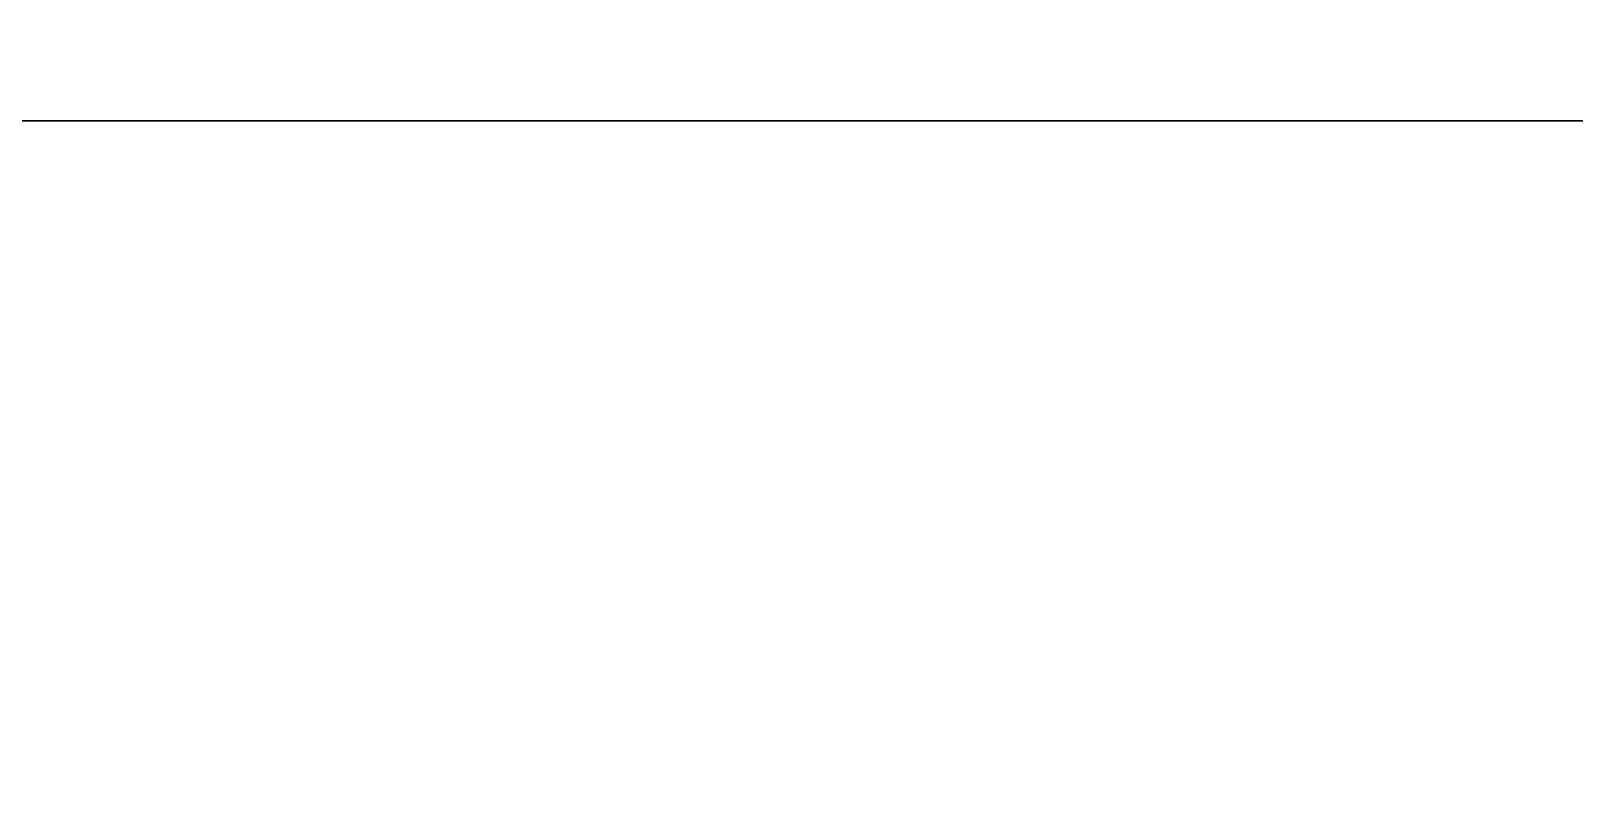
# Model space of a CAD drawing. Extents: x -469 to 3226, y 1395 to 4288.
# Drawn here: x 331.63 to 362.46, y 2144.56 to 2159.82 of the extents above; entities that cross this region are included whole.
import ezdxf

# ---------------------------------------------------------------- set-up
doc = ezdxf.new("R2010")
doc.units = 0
for name, color, linetype in [('LAYER0', 7, 'CONTINUOUS'), ('LAYER1', 7, 'CONTINUOUS'), ('LAYER14', 9, 'CONTINUOUS')]:
    doc.layers.add(name, color=color, linetype=linetype)

msp = doc.modelspace()

# ---------------------------------------------------------------- linework, layer by layer
at = {"layer": 'LAYER0', "invisible_edges": 1}
for points in [[(3116.174, 4288.024, -5), (-468.8259, 1395.024, -5), (-468.8259, 4288.024, -5), (3116.174, 4288.024, -5)], [(-468.8259, 1395.024, -5), (3116.174, 4288.024, -5), (3116.174, 1395.024, -5), (-468.8259, 1395.024, -5)], [(3116.174, 1395.024), (-468.8259, 4288.024), (-468.8259, 1395.024), (3116.174, 1395.024)], [(-468.8259, 4288.024), (3116.174, 1395.024), (3116.174, 4288.024), (-468.8259, 4288.024)]]:
    msp.add_3dface(points, dxfattribs=at)
at = {"layer": 'LAYER14', "invisible_edges": 1}
for points in [[(794.1741, 2158.024, 83), (318.1741, 2140.024, 83), (318.1741, 2158.024, 83), (794.1741, 2158.024, 83)], [(318.1741, 2140.024, 83), (794.1741, 2158.024, 83), (794.1741, 2140.024, 83), (318.1741, 2140.024, 83)], [(794.1741, 2140.024, 2377), (318.1741, 2158.024, 2377), (318.1741, 2140.024, 2377), (794.1741, 2140.024, 2377)], [(318.1741, 2158.024, 2377), (794.1741, 2140.024, 2377), (794.1741, 2158.024, 2377), (318.1741, 2158.024, 2377)], [(318.1741, 2158.024, 2377), (794.1741, 2158.024, 83), (318.1741, 2158.024, 83), (318.1741, 2158.024, 2377)], [(794.1741, 2158.024, 83), (318.1741, 2158.024, 2377), (794.1741, 2158.024, 2377), (794.1741, 2158.024, 83)]]:
    msp.add_3dface(points, dxfattribs=at)

# ---------------------------------------------------------------- meshes
at = {"layer": 'LAYER1'}
mesh = msp.add_polymesh((5, 2), dxfattribs=at)
for k, corner in enumerate([(2966.174, 1545.024, 2430), (2966.174, 4138.024, 2430), (-318.8259, 1545.024, 2430), (2966.174, 1545.024, 2430), (-318.8259, 4138.024, 2430), (-318.8259, 1545.024, 2430), (2966.174, 4138.024, 2430), (-318.8259, 4138.024, 2430), (3116.174, 4288.024, 2430), (-468.8259, 4288.024, 2430)]):
    mesh.set_mesh_vertex(divmod(k, 2), corner)

doc.saveas('drawing.dxf')
